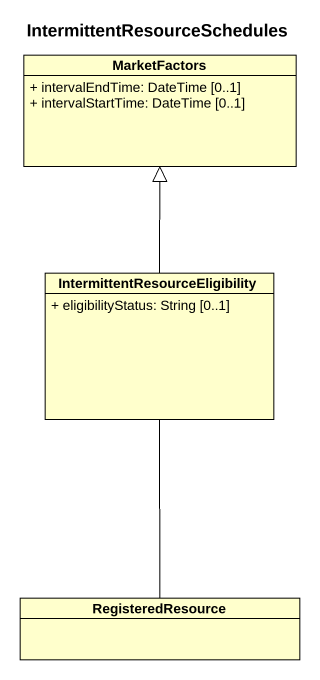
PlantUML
@startuml
title IntermittentResourceSchedules
hide circle
hide empty members
skinparam classAttributeIconSize 0
class MarketFactors {
  + intervalEndTime: DateTime [0..1]
  + intervalStartTime: DateTime [0..1]
}
class "IntermittentResourceEligibility" as IntermittentResourceEligibil {
  + eligibilityStatus: String [0..1]
}
class RegisteredResource
IntermittentResourceEligibil -up-|> MarketFactors
RegisteredResource -up- IntermittentResourceEligibil
@enduml
